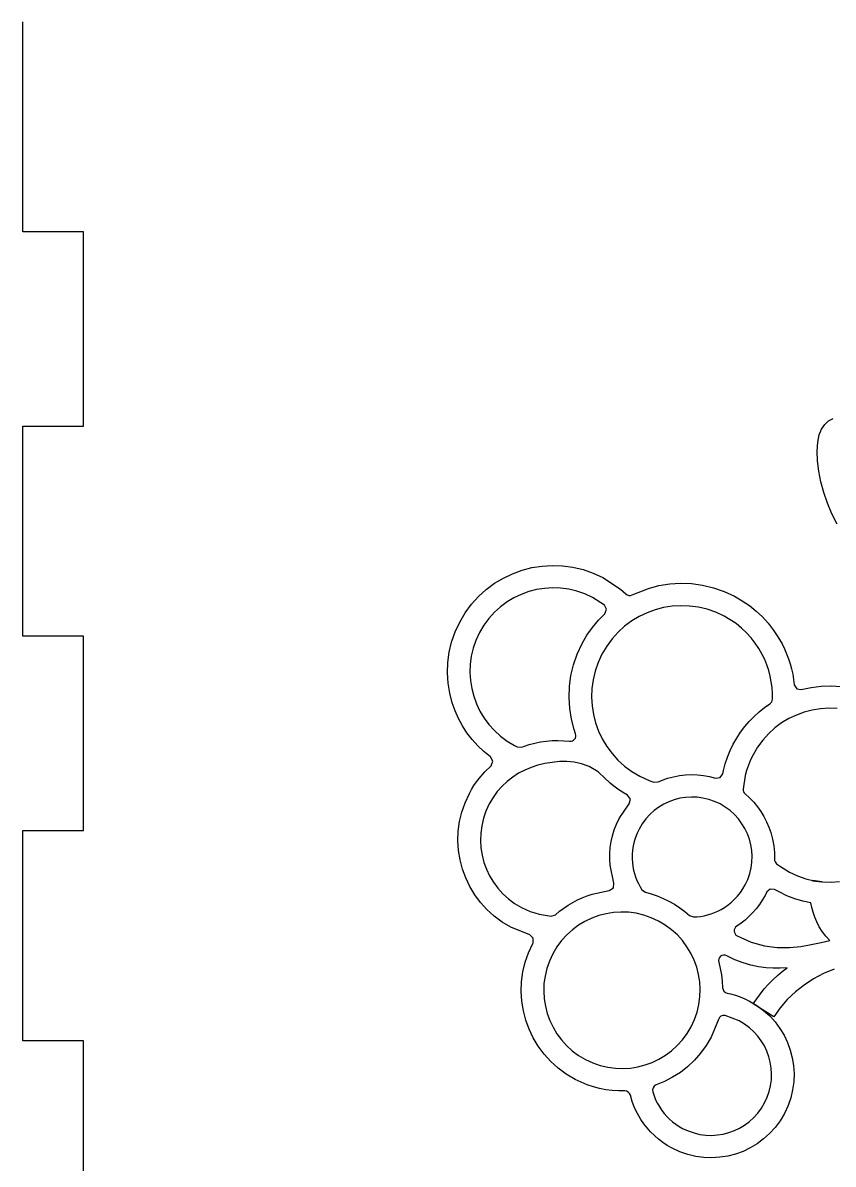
# Model space of a CAD drawing. Extents: x -338 to 50, y -399 to 300.
# Drawn here: x -337.5 to -297.4, y 82.3 to 138.7 of the extents above; entities that cross this region are included whole.
import ezdxf

# ---------------------------------------------------------------- set-up
doc = ezdxf.new("R2010")
doc.units = 0
doc.layers.add('LAYER_1', color=7, linetype='CONTINUOUS')

msp = doc.modelspace()

# ---------------------------------------------------------------- linework, layer by layer
at = {"layer": 'LAYER_1', "color": 250}
for points in [[(-337.5198, 28.3603), (-337.5198, 38.7603), (-334.5198, 38.7603), (-334.5198, 48.3603), (-337.5198, 48.3603), (-337.5198, 58.7603), (-334.5198, 58.7603), (-334.5198, 68.3603), (-337.5198, 68.3603), (-337.5198, 78.7603), (-334.5198, 78.7603), (-334.5198, 88.3603), (-337.5198, 88.3603), (-337.5198, 98.7603), (-334.5198, 98.7603), (-334.5198, 108.3603), (-337.5198, 108.3603), (-337.5198, 118.7602), (-334.5198, 118.7602), (-334.5198, 128.3602), (-337.5198, 128.3602), (-337.5198, 138.7602)], [(-297.2398, 113.9088), (-297.496, 114.4199), (-297.7157, 114.9433), (-297.8979, 115.4727), (-298.0413, 116.0018), (-298.1448, 116.524), (-298.2072, 117.0332), (-298.2274, 117.5229), (-298.2011, 117.9593), (-298.1274, 118.3215), (-298.0102, 118.6143), (-297.8533, 118.8427), (-297.6606, 119.0115), (-297.436, 119.1259)], [(-297.3884, 91.9049), (-297.9082, 91.6776), (-298.4039, 91.4116), (-298.8712, 91.1081), (-299.3061, 90.7684), (-299.7043, 90.3938), (-300.0617, 89.9854), (-300.3743, 89.5445), (-301.3869, 90.1821), (-301.217, 90.4367), (-301.035, 90.6828), (-300.8415, 90.92), (-300.6369, 91.1483), (-300.4217, 91.3676), (-300.1965, 91.5776), (-299.9617, 91.7781), (-299.7179, 91.9692), (-300.0515, 91.9473), (-300.3973, 91.9449), (-300.7548, 91.9659), (-301.1235, 92.0143), (-301.5031, 92.0942), (-301.893, 92.2094), (-302.2927, 92.364), (-302.7019, 92.562), (-302.7797, 92.5902), (-302.8594, 92.5945), (-302.9368, 92.5752), (-303.0079, 92.5327), (-303.0641, 92.472), (-303.099, 92.4003), (-303.1112, 92.3215), (-303.0997, 92.2396), (-303.0206, 91.9302), (-302.9613, 91.616), (-302.9221, 91.298), (-302.9035, 90.9774), (-302.8853, 90.8841), (-302.8388, 90.805), (-302.7688, 90.7458), (-302.68, 90.712), (-302.5069, 90.6736), (-302.267, 90.6071), (-302.0304, 90.526), (-301.7978, 90.43), (-301.5698, 90.3189), (-301.2076, 90.1043), (-300.8753, 89.8589), (-300.5737, 89.5857), (-300.3038, 89.2873), (-300.0663, 88.9666), (-299.8622, 88.6264), (-299.6923, 88.2695), (-299.5575, 87.8986), (-299.4586, 87.5165), (-299.3965, 87.1261), (-299.3721, 86.7301), (-299.3863, 86.3312), (-299.4399, 85.9324), (-299.5337, 85.5365), (-299.6687, 85.1461), (-299.8457, 84.7641), (-300.0603, 84.4019), (-300.3056, 84.0696), (-300.5789, 83.7681), (-300.8773, 83.4981), (-301.198, 83.2606), (-301.5382, 83.0565), (-301.8952, 82.8866), (-302.2661, 82.7518), (-302.6481, 82.6529), (-303.0386, 82.5908), (-303.4346, 82.5664), (-303.8334, 82.5806), (-304.2322, 82.6342), (-304.6282, 82.728), (-305.0185, 82.863), (-305.4005, 83.04), (-305.64, 83.1763), (-305.867, 83.3263), (-306.0812, 83.489), (-306.2823, 83.6637), (-306.4702, 83.8497), (-306.6446, 84.0461), (-306.8051, 84.2523), (-306.9517, 84.4673), (-307.1167, 84.7515), (-307.2582, 85.0468), (-307.3759, 85.3516), (-307.4692, 85.6643), (-307.5078, 85.7512), (-307.5707, 85.8179), (-307.6522, 85.86), (-307.7462, 85.8731), (-308.0573, 85.874), (-308.369, 85.8945), (-308.6806, 85.9349), (-308.991, 85.9955), (-309.2994, 86.0765), (-309.6049, 86.1783), (-309.9066, 86.3011), (-310.2035, 86.4452), (-310.6422, 86.7051), (-311.0447, 87.0023), (-311.4099, 87.3332), (-311.7369, 87.6946), (-312.0245, 88.083), (-312.2717, 88.4951), (-312.4775, 88.9274), (-312.6408, 89.3766), (-312.7606, 89.8393), (-312.8357, 90.3122), (-312.8653, 90.7919), (-312.8481, 91.2749), (-312.7832, 91.7579), (-312.6695, 92.2375), (-312.506, 92.7103), (-312.2916, 93.1729), (-312.2795, 93.1958), (-312.2688, 93.4347), (-312.4478, 93.5934), (-313.3751, 93.9665), (-313.8068, 94.2223), (-314.203, 94.5147), (-314.5625, 94.8405), (-314.8842, 95.1961), (-315.1673, 95.5784), (-315.4106, 95.9839), (-315.6131, 96.4094), (-315.7738, 96.8515), (-315.8917, 97.3069), (-315.9657, 97.7723), (-315.9948, 98.2444), (-315.9779, 98.7198), (-315.914, 99.1951), (-315.8021, 99.6671), (-315.6412, 100.1324), (-315.4302, 100.5877), (-315.3209, 100.7844), (-315.204, 100.9742), (-315.0797, 101.1569), (-314.9483, 101.3325), (-314.6654, 101.6619), (-314.3577, 101.9616), (-314.2651, 102.1822), (-314.3782, 102.3929), (-314.7121, 102.6598), (-315.0197, 102.9496), (-315.3004, 103.2606), (-315.5536, 103.5908), (-315.7786, 103.9381), (-315.9748, 104.3007), (-316.1418, 104.6767), (-316.2787, 105.064), (-316.4049, 105.5514), (-316.4841, 106.0496), (-316.5152, 106.5549), (-316.4971, 107.0637), (-316.4287, 107.5725), (-316.309, 108.0778), (-316.1367, 108.5759), (-315.9109, 109.0632), (-315.6371, 109.5253), (-315.3241, 109.9493), (-314.9754, 110.3341), (-314.5947, 110.6786), (-314.1856, 110.9816), (-313.7515, 111.242), (-313.296, 111.4588), (-312.8228, 111.6308), (-312.3354, 111.757), (-311.8372, 111.8362), (-311.332, 111.8673), (-310.8232, 111.8492), (-310.3143, 111.7808), (-309.8091, 111.661), (-309.311, 111.4888), (-308.8236, 111.2629), (-307.9629, 110.696), (-307.6896, 110.4585), (-307.6194, 110.4102), (-307.541, 110.3859), (-307.4589, 110.3863), (-307.3777, 110.4122), (-306.5704, 110.7332), (-306.0516, 110.8674), (-305.5214, 110.9517), (-304.9837, 110.9848), (-304.4422, 110.9655), (-303.9007, 110.8928), (-303.3631, 110.7653), (-302.833, 110.582), (-302.3144, 110.3416), (-301.9345, 110.1224), (-301.5781, 109.8782), (-301.2459, 109.6105), (-300.9382, 109.3212), (-300.6558, 109.0119), (-300.399, 108.6843), (-300.1684, 108.3402), (-299.9646, 107.9812), (-299.8479, 107.7431), (-299.7426, 107.4999), (-299.649, 107.2523), (-299.5672, 107.0006), (-299.4973, 106.7453), (-299.4395, 106.4868), (-299.3939, 106.2257), (-299.3607, 105.9623), (-299.2417, 105.7615), (-299.0116, 105.7223), (-298.5287, 105.83), (-298.0368, 105.8935), (-297.5393, 105.9116), (-297.0391, 105.8835)], [(-297.2322, 104.7853), (-297.6489, 104.8001), (-298.0628, 104.7747), (-298.4708, 104.7098), (-298.87, 104.6065), (-299.2576, 104.4656), (-299.6306, 104.288), (-299.9861, 104.0747), (-300.3213, 103.8265), (-300.6331, 103.5443), (-300.9186, 103.2291), (-301.175, 102.8818), (-301.3993, 102.5032), (-301.5235, 102.248), (-301.6292, 101.9905), (-301.7167, 101.7314), (-301.7862, 101.4715), (-301.8875, 100.7954), (-301.8846, 100.7289), (-301.867, 100.6674), (-301.8349, 100.6119), (-301.7891, 100.5637), (-301.5694, 100.365), (-301.3665, 100.1526), (-301.1808, 99.9276), (-301.0126, 99.6912), (-300.8623, 99.4444), (-300.7301, 99.1884), (-300.6165, 98.9243), (-300.5218, 98.6531), (-300.4359, 98.3303), (-300.3765, 98.0012), (-300.3441, 97.6675), (-300.3393, 97.331), (-300.3337, 97.2648), (-300.3135, 97.204), (-300.2793, 97.15), (-300.2315, 97.1037), (-300.2315, 97.1037), (-300.0971, 97.0038), (-299.5975, 96.6982), (-299.1983, 96.5132), (-298.7903, 96.3721), (-298.3765, 96.274), (-297.9597, 96.2179), (-297.5429, 96.2031), (-297.1291, 96.2286)]]:
    msp.add_lwpolyline(points, dxfattribs=at)
for points in [[(-308.7513, 109.9037), (-309.3412, 110.2795), (-309.7254, 110.4575), (-310.118, 110.5933), (-310.5163, 110.6877), (-310.9174, 110.7417), (-311.3184, 110.7559), (-311.7167, 110.7314), (-312.1093, 110.669), (-312.4935, 110.5696), (-312.8664, 110.434), (-313.2254, 110.2632), (-313.5675, 110.0579), (-313.89, 109.819), (-314.19, 109.5475), (-314.4648, 109.2442), (-314.7116, 108.9099), (-314.9274, 108.5456), (-315.1055, 108.1614), (-315.2413, 107.7688), (-315.3357, 107.3706), (-315.3896, 106.9695), (-315.4039, 106.5684), (-315.3794, 106.1701), (-315.317, 105.7775), (-315.2175, 105.3933), (-315.082, 105.0204), (-314.9111, 104.6614), (-314.7058, 104.3193), (-314.467, 103.9968), (-314.1955, 103.6967), (-313.8921, 103.4219), (-313.5578, 103.1752), (-313.1935, 102.9593), (-313.0637, 102.8931), (-312.8418, 102.8828), (-312.7464, 102.9181), (-312.474, 103.0069), (-312.1968, 103.0798), (-311.9156, 103.1364), (-311.6312, 103.1766), (-311.3442, 103.2001), (-311.0555, 103.2067), (-310.7658, 103.1962), (-310.4759, 103.1684), (-310.4039, 103.1681), (-310.3368, 103.1855), (-310.2764, 103.2196), (-310.2247, 103.2697), (-310.1867, 103.3309), (-310.1662, 103.3971), (-310.1635, 103.4664), (-310.1791, 103.5367), (-310.2482, 103.7447), (-310.3825, 104.2635), (-310.4667, 104.7936), (-310.4998, 105.3313), (-310.4806, 105.8728), (-310.4079, 106.4143), (-310.2804, 106.9519), (-310.0971, 107.482), (-309.8567, 108.0006), (-309.6169, 108.4131), (-309.3477, 108.7976), (-309.0514, 109.1534), (-308.73, 109.4798), (-308.6425, 109.6967), (-308.7513, 109.9037)], [(-302.8993, 101.5639), (-302.8644, 101.725), (-302.7762, 102.0569), (-302.6667, 102.3842), (-302.5356, 102.7058), (-302.3828, 103.0208), (-302.2082, 103.3282), (-302.0168, 103.6198), (-301.8094, 103.8954), (-301.5871, 104.1547), (-301.3507, 104.3975), (-301.1013, 104.6233), (-300.8397, 104.8319), (-300.567, 105.0231), (-300.5149, 105.0664), (-300.4762, 105.1188), (-300.4515, 105.1791), (-300.4416, 105.2461), (-300.4413, 105.5357), (-300.4597, 105.8237), (-300.4964, 106.1093), (-300.5513, 106.3914), (-300.624, 106.6692), (-300.7142, 106.9418), (-300.8217, 107.2082), (-300.9462, 107.4675), (-301.1092, 107.7544), (-301.2938, 108.0297), (-301.4997, 108.2918), (-301.7263, 108.5395), (-301.9732, 108.7713), (-302.2401, 108.986), (-302.5264, 109.1821), (-302.8319, 109.3582), (-303.2474, 109.5507), (-303.672, 109.6976), (-304.1027, 109.7997), (-304.5365, 109.858), (-304.9702, 109.8734), (-305.4009, 109.847), (-305.8255, 109.7795), (-306.241, 109.672), (-306.6443, 109.5254), (-307.0325, 109.3406), (-307.4025, 109.1185), (-307.7513, 108.8602), (-308.0758, 108.5666), (-308.373, 108.2386), (-308.6398, 107.8771), (-308.8732, 107.4831), (-309.0658, 107.0676), (-309.2126, 106.643), (-309.3147, 106.2123), (-309.373, 105.7786), (-309.3885, 105.3448), (-309.362, 104.9142), (-309.2945, 104.4896), (-309.187, 104.0741), (-309.0404, 103.6707), (-308.8556, 103.2825), (-308.6335, 102.9125), (-308.3752, 102.5637), (-308.0816, 102.2392), (-307.7536, 101.942), (-307.3921, 101.6752), (-306.9981, 101.4417), (-306.5061, 101.2185), (-306.3021, 101.1457), (-306.1, 101.1564), (-305.6231, 101.3378), (-305.3362, 101.4155), (-305.0442, 101.4723), (-304.7482, 101.5078), (-304.4494, 101.5216), (-304.1491, 101.5133), (-303.8485, 101.4825), (-303.5488, 101.429), (-303.2513, 101.3522), (-303.0285, 101.3803), (-302.8993, 101.5639)], [(-308.2813, 96.1583), (-308.4701, 97.0408), (-308.4888, 97.3307), (-308.4869, 97.6223), (-308.464, 97.9143), (-308.4197, 98.2058), (-308.3537, 98.4955), (-308.2657, 98.7824), (-308.1552, 99.0653), (-308.022, 99.3431), (-307.5241, 100.0819), (-307.463, 100.312), (-307.6026, 100.505), (-307.8601, 100.6556), (-308.0881, 100.8063), (-308.2898, 100.9553), (-308.4684, 101.1009), (-308.7699, 101.3749), (-309.0189, 101.6143), (-309.0651, 101.6494), (-309.5115, 101.9196), (-309.5496, 101.9388), (-309.8928, 102.0547), (-310.2476, 102.1279), (-310.6096, 102.1619), (-310.9744, 102.1605), (-311.3376, 102.1273), (-311.6948, 102.066), (-312.0418, 101.9801), (-312.374, 101.8734), (-312.6911, 101.7433), (-312.996, 101.5846), (-313.2864, 101.398), (-313.5603, 101.1842), (-313.8154, 100.9438), (-314.0496, 100.6775), (-314.2608, 100.3861), (-314.4468, 100.0701), (-314.61, 99.718), (-314.7344, 99.3581), (-314.821, 98.9931), (-314.8704, 98.6255), (-314.8835, 98.2579), (-314.861, 97.8929), (-314.8038, 97.533), (-314.7127, 97.1809), (-314.5884, 96.839), (-314.4318, 96.51), (-314.2436, 96.1964), (-314.0247, 95.9008), (-313.7758, 95.6258), (-313.4978, 95.3739), (-313.1914, 95.1478), (-312.8575, 94.9499), (-312.6407, 94.8442), (-312.4211, 94.7535), (-312.1993, 94.6777), (-311.9761, 94.6165), (-311.3835, 94.5222), (-311.1782, 94.5908), (-310.9747, 94.7607), (-310.7633, 94.9187), (-310.5446, 95.0648), (-310.3191, 95.1988), (-310.0873, 95.3205), (-309.8499, 95.4298), (-309.6074, 95.5264), (-309.3603, 95.6102), (-308.5098, 95.795), (-308.3097, 95.9227), (-308.2813, 96.1583)], [(-304.3517, 94.4787), (-304.1727, 94.4882), (-303.995, 94.5083), (-303.8192, 94.539), (-303.6456, 94.5802), (-303.4749, 94.6316), (-303.3075, 94.6931), (-303.1439, 94.7646), (-302.9846, 94.8459), (-302.8039, 94.9536), (-302.6306, 95.0746), (-302.4655, 95.2085), (-302.3094, 95.3551), (-302.1631, 95.5142), (-302.0274, 95.6856), (-301.9031, 95.8689), (-301.791, 96.064), (-301.6634, 96.3394), (-301.566, 96.6208), (-301.4983, 96.9063), (-301.4597, 97.1938), (-301.4494, 97.4813), (-301.467, 97.7668), (-301.5117, 98.0483), (-301.583, 98.3237), (-301.6802, 98.591), (-301.8027, 98.8484), (-301.9499, 99.0936), (-302.1211, 99.3248), (-302.3157, 99.5399), (-302.5332, 99.7369), (-302.7728, 99.9138), (-303.0339, 100.0685), (-303.3093, 100.1961), (-303.5908, 100.2935), (-303.8763, 100.3612), (-304.1638, 100.3998), (-304.4513, 100.4101), (-304.7368, 100.3925), (-305.0183, 100.3478), (-305.2937, 100.2765), (-305.561, 100.1793), (-305.8184, 100.0568), (-306.0636, 99.9096), (-306.2948, 99.7384), (-306.5099, 99.5438), (-306.7069, 99.3263), (-306.8838, 99.0867), (-307.0385, 98.8256), (-307.1358, 98.6228), (-307.2166, 98.4165), (-307.281, 98.2076), (-307.3293, 97.9969), (-307.3618, 97.7852), (-307.3787, 97.5732), (-307.3803, 97.3619), (-307.3668, 97.1519), (-307.3436, 96.9746), (-307.3098, 96.7993), (-307.2657, 96.6265), (-307.2114, 96.4567), (-307.147, 96.2904), (-307.0728, 96.128), (-306.9888, 95.9702), (-306.8952, 95.8173), (-306.7273, 95.6992), (-306.4315, 95.6187), (-306.1385, 95.519), (-305.849, 95.3998), (-305.564, 95.261), (-305.2882, 95.1046), (-305.0261, 94.9335), (-304.778, 94.7484), (-304.5441, 94.5502), (-304.3517, 94.4787)], [(-297.9889, 96.2205), (-298.4383, 96.286), (-298.4516, 96.2734), (-297.9889, 96.2205)], [(-298.539, 95.1738), (-298.9402, 95.2608), (-299.3377, 95.3797), (-299.7299, 95.5308), (-300.1151, 95.7148), (-300.3315, 95.8355), (-300.5546, 95.8615), (-300.7241, 95.7142), (-300.8075, 95.5464), (-300.9412, 95.3114), (-301.0882, 95.0885), (-301.2476, 94.8781), (-301.4187, 94.6803), (-301.6007, 94.4953), (-301.793, 94.3235), (-301.9947, 94.165), (-302.2051, 94.0201), (-302.2615, 93.9729), (-302.3022, 93.915), (-302.3262, 93.8485), (-302.3324, 93.7753), (-302.3203, 93.7027), (-302.291, 93.6383), (-302.2458, 93.5839), (-302.1858, 93.5415), (-301.4951, 93.2334), (-300.8328, 93.0483), (-300.2014, 92.9646), (-299.6034, 92.9612), (-299.0411, 93.0165), (-298.5171, 93.1091), (-298.0338, 93.2178), (-297.5937, 93.321), (-297.8002, 93.5353), (-297.977, 93.7612), (-298.1263, 93.9954), (-298.2504, 94.2344), (-298.3515, 94.4751), (-298.4317, 94.7141), (-298.4935, 94.9481), (-298.539, 95.1738)], [(-309.0309, 94.549), (-309.3799, 94.4222), (-309.7157, 94.2623), (-310.0358, 94.0702), (-310.3376, 93.8467), (-310.6183, 93.5927), (-310.8754, 93.3089), (-311.1062, 92.9962), (-311.3082, 92.6553), (-311.4748, 92.2958), (-311.6019, 91.9285), (-311.6902, 91.5559), (-311.7407, 91.1807), (-311.754, 90.8054), (-311.7311, 90.4328), (-311.6727, 90.0655), (-311.5796, 89.706), (-311.4528, 89.357), (-311.2929, 89.0212), (-311.1008, 88.7011), (-310.8773, 88.3993), (-310.6233, 88.1186), (-310.3395, 87.8615), (-310.0268, 87.6306), (-309.6859, 87.4287), (-309.3264, 87.2621), (-308.9591, 87.135), (-308.5864, 87.0467), (-308.2112, 86.9963), (-307.8359, 86.9829), (-307.4634, 87.0059), (-307.0961, 87.0643), (-306.7367, 87.1573), (-306.3877, 87.2841), (-306.0519, 87.444), (-305.7318, 87.6361), (-305.43, 87.8596), (-305.1492, 88.1136), (-304.8921, 88.3974), (-304.6613, 88.7101), (-304.4593, 89.0509), (-304.2927, 89.4104), (-304.1657, 89.7777), (-304.0773, 90.1503), (-304.0269, 90.5256), (-304.0136, 90.9009), (-304.0365, 91.2735), (-304.0949, 91.6408), (-304.1879, 92.0003), (-304.3147, 92.3493), (-304.4746, 92.6851), (-304.6667, 93.0053), (-304.8901, 93.307), (-305.1442, 93.5877), (-305.428, 93.8448), (-305.7407, 94.0756), (-306.0815, 94.2776), (-306.441, 94.4442), (-306.8084, 94.5713), (-307.181, 94.6596), (-307.5562, 94.71), (-307.9315, 94.7234), (-308.3041, 94.7004), (-308.6714, 94.642), (-309.0309, 94.549)], [(-306.3646, 85.8282), (-306.2982, 85.6287), (-306.2179, 85.4343), (-306.1239, 85.2456), (-306.0163, 85.0636), (-305.9093, 84.9072), (-305.7921, 84.7572), (-305.6648, 84.6142), (-305.5276, 84.4788), (-305.3806, 84.3514), (-305.2241, 84.2327), (-305.0581, 84.1232), (-304.8829, 84.0235), (-304.6041, 83.8943), (-304.3192, 83.7957), (-304.0302, 83.7272), (-303.7392, 83.6881), (-303.4481, 83.6778), (-303.1591, 83.6955), (-302.8742, 83.7408), (-302.5954, 83.813), (-302.3248, 83.9114), (-302.0643, 84.0354), (-301.816, 84.1843), (-301.582, 84.3576), (-301.3643, 84.5547), (-301.1649, 84.7748), (-300.9858, 85.0173), (-300.8292, 85.2817), (-300.7, 85.5605), (-300.6014, 85.8454), (-300.5329, 86.1344), (-300.4938, 86.4255), (-300.4835, 86.7165), (-300.5012, 87.0055), (-300.5465, 87.2904), (-300.6187, 87.5692), (-300.7171, 87.8398), (-300.8411, 88.1003), (-300.99, 88.3486), (-301.1633, 88.5826), (-301.3604, 88.8003), (-301.5805, 88.9997), (-301.823, 89.1788), (-302.0874, 89.3354), (-302.774, 89.5974), (-302.784, 89.5999), (-302.8902, 89.6048), (-302.9873, 89.5711), (-303.0655, 89.5045), (-303.1152, 89.4105), (-303.4758, 88.5334), (-303.7192, 88.1198), (-303.9958, 87.7381), (-304.3026, 87.3892), (-304.637, 87.074), (-304.9959, 86.7935), (-305.3767, 86.5484), (-305.7764, 86.3396), (-306.1923, 86.1681), (-306.2835, 86.1138), (-306.346, 86.0324), (-306.3747, 85.9338), (-306.3646, 85.8282)]]:
    msp.add_lwpolyline(points, close=True, dxfattribs=at)

doc.saveas('drawing.dxf')
